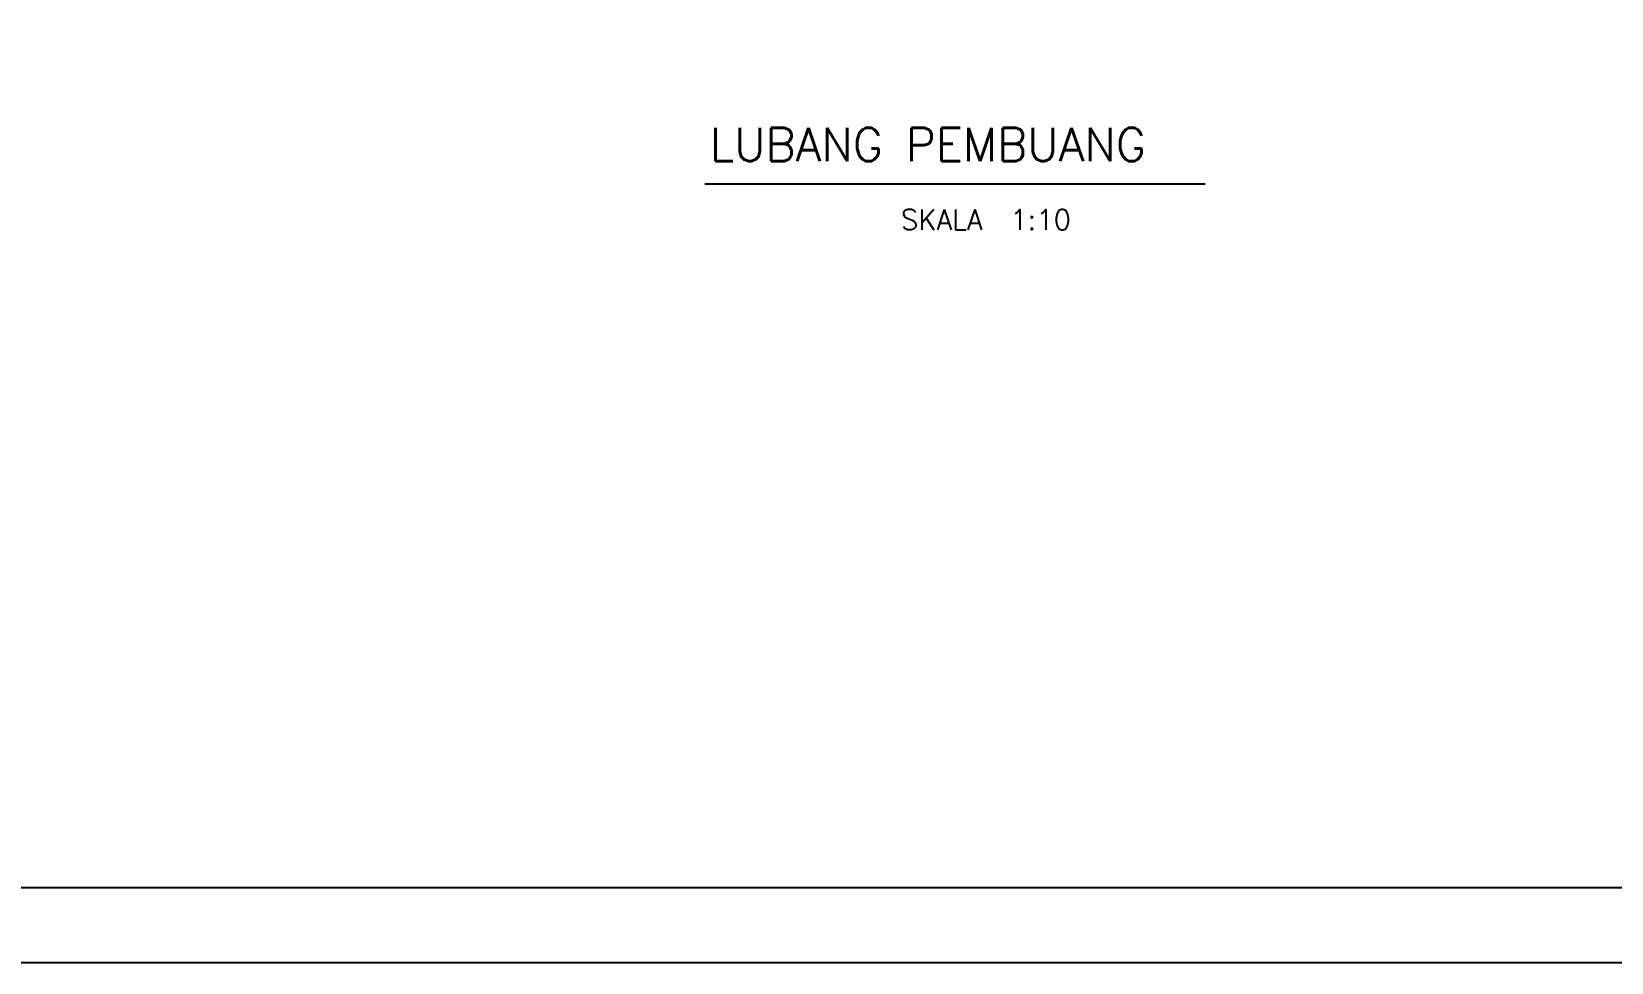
# Model space of a CAD drawing. Header units: metres. Extents: x -50 to 791, y -10 to 584.
# Drawn here: x 370.5 to 581.2, y -10 to 114.1 of the extents above; entities that cross this region are included whole.
import ezdxf
from ezdxf.enums import TextEntityAlignment as Align

# ---------------------------------------------------------------- set-up
doc = ezdxf.new("R2010")
doc.units = ezdxf.units.M
doc.header["$MEASUREMENT"] = 0
doc.styles.add('L175', font='simplex.shx', dxfattribs={"height": 0.0445})
doc.styles.get("Standard").update_dxf_attribs({"font": 'Simplex.shx'})

msp = doc.modelspace()

# ---------------------------------------------------------------- linework, layer by layer
at = {"color": 3, "linetype": 'Continuous'}
msp.add_line((460.32, 93.78), (527.06, 93.78), dxfattribs=at)
at = {"color": 2}
msp.add_lwpolyline([(-50, -10), (791, -10), (791, 584), (-50, 584)], close=True, dxfattribs=at)
at = {"color": 6}
msp.add_lwpolyline([(0, 0), (781, 0), (781, 574), (0, 574)], close=True, dxfattribs=at)

# ---------------------------------------------------------------- texts
at = {"color": 6, "linetype": 'Continuous', "style": 'L175'}
msp.add_text('LUBANG PEMBUANG', height=4.45, dxfattribs=at).set_placement((460.97, 96.79))
at = {"color": 3, "linetype": 'Continuous'}
msp.add_text('SKALA  1:10', height=2.7, dxfattribs=at).set_placement((497.8, 87.64), align=Align.CENTER)

doc.saveas('drawing.dxf')
